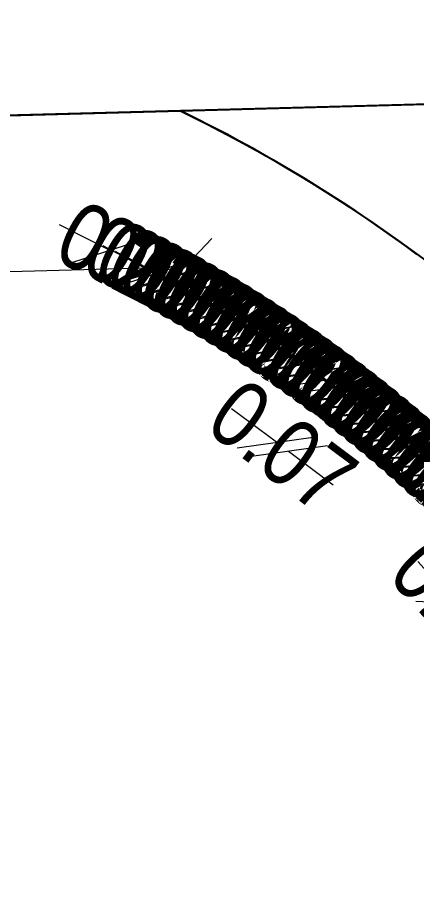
# Model space of a CAD drawing. Header units: millimetres. Extents: x 29397 to 29927, y 26123 to 26652.
# Drawn here: x 29689.693 to 29691.476, y 26382.01 to 26385.949 of the extents above; entities that cross this region are included whole.
import ezdxf

# ---------------------------------------------------------------- set-up
doc = ezdxf.new("R2010")
doc.units = ezdxf.units.MM
doc.header["$LTSCALE"] = 0.3
for name, color, linetype in [('_IndivSubPlot', 180, 'Continuous'), ('_IndivSubPlot_DIMENSION', 7, 'Continuous'), ('_InternalRoad', 3, 'Continuous'), ('_Splay', 90, 'Continuous')]:
    doc.layers.add(name, color=color, linetype=linetype)
doc.layers.get('0').off()
doc.styles.add('PreDCRFont', font='ARIALN.TTF')
doc.dimstyles.new('PDCR-PLOT-INT', dxfattribs={"dimtxt": 0.3, "dimasz": 0.25, "dimexe": 0.25, "dimexo": 0.25, "dimgap": 0.25, "dimtad": 0, "dimzin": 0, "dimdsep": 46, "dimtxsty": 'PreDCRFont', "dimblk": 'OBLIQUE', "dimcen": 0.5, "dimdle": 0.1, "dimadec": 0, "dimazin": 0, "dimtfac": 1, "dimtix": 1, "dimtofl": 0, "dimtmove": 1, "dimatfit": 1, "dimfxl": 1, "dimtolj": 1, "dimtzin": 0, "dimlwd": 15, "dimarcsym": 0})

# ---------------------------------------------------------------- blocks, each defined once
blk = doc.blocks.new('_Oblique')
at = {"color": 0, "linetype": 'ByBlock', "lineweight": -2}
blk.add_line((-0.5, -0.5), (0.5, 0.5), dxfattribs=at)
blk = doc.blocks.new('*D508')
at = {"layer": '_IndivSubPlot_DIMENSION', "color": 0, "lineweight": 15, "transparency": 16777216}
for p, q in [((29691.6499, 26383.331), (29691.4817, 26383.5159)), ((29691.6951, 26383.2813), (29691.8633, 26383.0963))]:
    blk.add_line(p, q, dxfattribs=at)
at = {"layer": '_IndivSubPlot_DIMENSION', "color": 0, "lineweight": 15, "transparency": 16777216, "xscale": 0.25, "yscale": 0.25, "zscale": 0.25}
for p, rotation in [((29691.6499, 26383.331), 312.2828482762368), ((29691.6951, 26383.2813), 132.2828482762368)]:
    blk.add_blockref('_Oblique', p, dxfattribs=dict(at, rotation=rotation))
at = {"layer": '_IndivSubPlot_DIMENSION', "color": 0, "lineweight": 15, "transparency": 16777216, "insert": (29691.6725, 26383.3061), "char_height": 0.3, "attachment_point": 5, "rotation": 312.2828, "style": 'PreDCRFont'}
blk.add_mtext('\\A1;0.07', dxfattribs=at)
blk = doc.blocks.new('*D510')
at = {"layer": '_IndivSubPlot_DIMENSION', "color": 0, "lineweight": 15, "transparency": 16777216}
for p, q in [((29691.8264, 26383.6542), (29691.6546, 26383.8358)), ((29691.8726, 26383.6055), (29692.0445, 26383.4239))]:
    blk.add_line(p, q, dxfattribs=at)
at = {"layer": '_IndivSubPlot_DIMENSION', "color": 0, "lineweight": 15, "transparency": 16777216, "xscale": 0.25, "yscale": 0.25, "zscale": 0.25}
for p, rotation in [((29691.8264, 26383.6542), 313.4287638629812), ((29691.8726, 26383.6055), 133.4287638629812)]:
    blk.add_blockref('_Oblique', p, dxfattribs=dict(at, rotation=rotation))
at = {"layer": '_IndivSubPlot_DIMENSION', "color": 0, "lineweight": 15, "transparency": 16777216, "insert": (29691.8495, 26383.6299), "char_height": 0.3, "attachment_point": 5, "rotation": 313.4288, "style": 'PreDCRFont'}
blk.add_mtext('\\A1;0.07', dxfattribs=at)
blk = doc.blocks.new('*D511')
at = {"layer": '_IndivSubPlot_DIMENSION', "color": 0, "lineweight": 15, "transparency": 16777216}
for p, q in [((29691.7846, 26383.6975), (29691.6109, 26383.8773)), ((29691.8313, 26383.6492), (29692.005, 26383.4694))]:
    blk.add_line(p, q, dxfattribs=at)
at = {"layer": '_IndivSubPlot_DIMENSION', "color": 0, "lineweight": 15, "transparency": 16777216, "xscale": 0.25, "yscale": 0.25, "zscale": 0.25}
for p, rotation in [((29691.7846, 26383.6975), 314.0017216607902), ((29691.8313, 26383.6492), 134.0017216607902)]:
    blk.add_blockref('_Oblique', p, dxfattribs=dict(at, rotation=rotation))
at = {"layer": '_IndivSubPlot_DIMENSION', "color": 0, "lineweight": 15, "transparency": 16777216, "insert": (29691.8079, 26383.6734), "char_height": 0.3, "attachment_point": 5, "rotation": 314.0017, "style": 'PreDCRFont'}
blk.add_mtext('\\A1;0.07', dxfattribs=at)
blk = doc.blocks.new('*D512')
at = {"layer": '_IndivSubPlot_DIMENSION', "color": 0, "lineweight": 15, "transparency": 16777216}
for p, q in [((29691.7423, 26383.7404), (29691.5669, 26383.9185)), ((29691.7895, 26383.6925), (29691.965, 26383.5144))]:
    blk.add_line(p, q, dxfattribs=at)
at = {"layer": '_IndivSubPlot_DIMENSION', "color": 0, "lineweight": 15, "transparency": 16777216, "xscale": 0.25, "yscale": 0.25, "zscale": 0.25}
for p, rotation in [((29691.7423, 26383.7404), 314.5746794558751), ((29691.7895, 26383.6925), 134.5746794558751)]:
    blk.add_blockref('_Oblique', p, dxfattribs=dict(at, rotation=rotation))
at = {"layer": '_IndivSubPlot_DIMENSION', "color": 0, "lineweight": 15, "transparency": 16777216, "insert": (29691.7659, 26383.7164), "char_height": 0.3, "attachment_point": 5, "rotation": 314.5747, "style": 'PreDCRFont'}
blk.add_mtext('\\A1;0.07', dxfattribs=at)
blk = doc.blocks.new('*D513')
at = {"layer": '_IndivSubPlot_DIMENSION', "color": 0, "lineweight": 15, "transparency": 16777216}
for p, q in [((29691.6997, 26383.7828), (29691.5224, 26383.9591)), ((29691.7473, 26383.7354), (29691.9245, 26383.5591))]:
    blk.add_line(p, q, dxfattribs=at)
at = {"layer": '_IndivSubPlot_DIMENSION', "color": 0, "lineweight": 15, "transparency": 16777216, "xscale": 0.25, "yscale": 0.25, "zscale": 0.25}
for p, rotation in [((29691.6997, 26383.7828), 315.1476372495015), ((29691.7473, 26383.7354), 135.1476372495015)]:
    blk.add_blockref('_Oblique', p, dxfattribs=dict(at, rotation=rotation))
at = {"layer": '_IndivSubPlot_DIMENSION', "color": 0, "lineweight": 15, "transparency": 16777216, "insert": (29691.7235, 26383.7591), "char_height": 0.3, "attachment_point": 5, "rotation": 315.1476, "style": 'PreDCRFont'}
blk.add_mtext('\\A1;0.07', dxfattribs=at)
blk = doc.blocks.new('*D514')
at = {"layer": '_IndivSubPlot_DIMENSION', "color": 0, "lineweight": 15, "transparency": 16777216}
for p, q in [((29691.6565, 26383.8248), (29691.4775, 26383.9993)), ((29691.7046, 26383.7779), (29691.8836, 26383.6033))]:
    blk.add_line(p, q, dxfattribs=at)
at = {"layer": '_IndivSubPlot_DIMENSION', "color": 0, "lineweight": 15, "transparency": 16777216, "xscale": 0.25, "yscale": 0.25, "zscale": 0.25}
for p, rotation in [((29691.6565, 26383.8248), 315.7205950428916), ((29691.7046, 26383.7779), 135.7205950428916)]:
    blk.add_blockref('_Oblique', p, dxfattribs=dict(at, rotation=rotation))
at = {"layer": '_IndivSubPlot_DIMENSION', "color": 0, "lineweight": 15, "transparency": 16777216, "insert": (29691.6806, 26383.8013), "char_height": 0.3, "attachment_point": 5, "rotation": 315.7206, "style": 'PreDCRFont'}
blk.add_mtext('\\A1;0.07', dxfattribs=at)
blk = doc.blocks.new('*D515')
at = {"layer": '_IndivSubPlot_DIMENSION', "color": 0, "lineweight": 15, "transparency": 16777216}
for p, q in [((29691.613, 26383.8663), (29691.4323, 26384.0391)), ((29691.6616, 26383.8199), (29691.8423, 26383.6472))]:
    blk.add_line(p, q, dxfattribs=at)
at = {"layer": '_IndivSubPlot_DIMENSION', "color": 0, "lineweight": 15, "transparency": 16777216, "xscale": 0.25, "yscale": 0.25, "zscale": 0.25}
for p, rotation in [((29691.613, 26383.8663), 316.293552842377), ((29691.6616, 26383.8199), 136.2935528423771)]:
    blk.add_blockref('_Oblique', p, dxfattribs=dict(at, rotation=rotation))
at = {"layer": '_IndivSubPlot_DIMENSION', "color": 0, "lineweight": 15, "transparency": 16777216, "insert": (29691.6373, 26383.8431), "char_height": 0.3, "attachment_point": 5, "rotation": 316.2936, "style": 'PreDCRFont'}
blk.add_mtext('\\A1;0.07', dxfattribs=at)
blk = doc.blocks.new('*D516')
at = {"layer": '_IndivSubPlot_DIMENSION', "color": 0, "lineweight": 15, "transparency": 16777216}
for p, q in [((29691.5691, 26383.9075), (29691.3866, 26384.0784)), ((29691.6181, 26383.8615), (29691.8005, 26383.6906))]:
    blk.add_line(p, q, dxfattribs=at)
at = {"layer": '_IndivSubPlot_DIMENSION', "color": 0, "lineweight": 15, "transparency": 16777216, "xscale": 0.25, "yscale": 0.25, "zscale": 0.25}
for p, rotation in [((29691.5691, 26383.9075), 316.8665106338877), ((29691.6181, 26383.8615), 136.8665106338877)]:
    blk.add_blockref('_Oblique', p, dxfattribs=dict(at, rotation=rotation))
at = {"layer": '_IndivSubPlot_DIMENSION', "color": 0, "lineweight": 15, "transparency": 16777216, "insert": (29691.5936, 26383.8845), "char_height": 0.3, "attachment_point": 5, "rotation": 316.8665, "style": 'PreDCRFont'}
blk.add_mtext('\\A1;0.07', dxfattribs=at)
blk = doc.blocks.new('*D517')
at = {"layer": '_IndivSubPlot_DIMENSION', "color": 0, "lineweight": 15, "transparency": 16777216}
for p, q in [((29691.5247, 26383.9482), (29691.3406, 26384.1172)), ((29691.5742, 26383.9027), (29691.7583, 26383.7336))]:
    blk.add_line(p, q, dxfattribs=at)
at = {"layer": '_IndivSubPlot_DIMENSION', "color": 0, "lineweight": 15, "transparency": 16777216, "xscale": 0.25, "yscale": 0.25, "zscale": 0.25}
for p, rotation in [((29691.5247, 26383.9482), 317.4394684301053), ((29691.5742, 26383.9027), 137.4394684301053)]:
    blk.add_blockref('_Oblique', p, dxfattribs=dict(at, rotation=rotation))
at = {"layer": '_IndivSubPlot_DIMENSION', "color": 0, "lineweight": 15, "transparency": 16777216, "insert": (29691.5494, 26383.9254), "char_height": 0.3, "attachment_point": 5, "rotation": 317.4395, "style": 'PreDCRFont'}
blk.add_mtext('\\A1;0.07', dxfattribs=at)
blk = doc.blocks.new('*D518')
at = {"layer": '_IndivSubPlot_DIMENSION', "color": 0, "lineweight": 15, "transparency": 16777216}
for p, q in [((29691.4799, 26383.9884), (29691.2941, 26384.1556)), ((29691.5299, 26383.9434), (29691.7157, 26383.7762))]:
    blk.add_line(p, q, dxfattribs=at)
at = {"layer": '_IndivSubPlot_DIMENSION', "color": 0, "lineweight": 15, "transparency": 16777216, "xscale": 0.25, "yscale": 0.25, "zscale": 0.25}
for p, rotation in [((29691.4799, 26383.9884), 318.012426224443), ((29691.5299, 26383.9434), 138.012426224443)]:
    blk.add_blockref('_Oblique', p, dxfattribs=dict(at, rotation=rotation))
at = {"layer": '_IndivSubPlot_DIMENSION', "color": 0, "lineweight": 15, "transparency": 16777216, "insert": (29691.5049, 26383.9659), "char_height": 0.3, "attachment_point": 5, "rotation": 318.0124, "style": 'PreDCRFont'}
blk.add_mtext('\\A1;0.07', dxfattribs=at)
blk = doc.blocks.new('*D519')
at = {"layer": '_IndivSubPlot_DIMENSION', "color": 0, "lineweight": 15, "transparency": 16777216}
for p, q in [((29691.4348, 26384.0282), (29691.2473, 26384.1936)), ((29691.4852, 26383.9837), (29691.6727, 26383.8184))]:
    blk.add_line(p, q, dxfattribs=at)
at = {"layer": '_IndivSubPlot_DIMENSION', "color": 0, "lineweight": 15, "transparency": 16777216, "xscale": 0.25, "yscale": 0.25, "zscale": 0.25}
for p, rotation in [((29691.4348, 26384.0282), 318.5853840218212), ((29691.4852, 26383.9837), 138.5853840218212)]:
    blk.add_blockref('_Oblique', p, dxfattribs=dict(at, rotation=rotation))
at = {"layer": '_IndivSubPlot_DIMENSION', "color": 0, "lineweight": 15, "transparency": 16777216, "insert": (29691.46, 26384.006), "char_height": 0.3, "attachment_point": 5, "rotation": 318.5854, "style": 'PreDCRFont'}
blk.add_mtext('\\A1;0.07', dxfattribs=at)
blk = doc.blocks.new('*D520')
at = {"layer": '_IndivSubPlot_DIMENSION', "color": 0, "lineweight": 15, "transparency": 16777216}
for p, q in [((29691.3892, 26384.0675), (29691.2001, 26384.231)), ((29691.4401, 26384.0236), (29691.6292, 26383.8601))]:
    blk.add_line(p, q, dxfattribs=at)
at = {"layer": '_IndivSubPlot_DIMENSION', "color": 0, "lineweight": 15, "transparency": 16777216, "xscale": 0.25, "yscale": 0.25, "zscale": 0.25}
for p, rotation in [((29691.3892, 26384.0675), 319.1583418165052), ((29691.4401, 26384.0236), 139.1583418165052)]:
    blk.add_blockref('_Oblique', p, dxfattribs=dict(at, rotation=rotation))
at = {"layer": '_IndivSubPlot_DIMENSION', "color": 0, "lineweight": 15, "transparency": 16777216, "insert": (29691.4146, 26384.0455), "char_height": 0.3, "attachment_point": 5, "rotation": 319.1583, "style": 'PreDCRFont'}
blk.add_mtext('\\A1;0.07', dxfattribs=at)
blk = doc.blocks.new('*D521')
at = {"layer": '_IndivSubPlot_DIMENSION', "color": 0, "lineweight": 15, "transparency": 16777216}
for p, q in [((29691.3433, 26384.1064), (29691.1525, 26384.268)), ((29691.3945, 26384.063), (29691.5853, 26383.9014))]:
    blk.add_line(p, q, dxfattribs=at)
at = {"layer": '_IndivSubPlot_DIMENSION', "color": 0, "lineweight": 15, "transparency": 16777216, "xscale": 0.25, "yscale": 0.25, "zscale": 0.25}
for p, rotation in [((29691.3433, 26384.1064), 319.7312996101851), ((29691.3945, 26384.063), 139.7312996101851)]:
    blk.add_blockref('_Oblique', p, dxfattribs=dict(at, rotation=rotation))
at = {"layer": '_IndivSubPlot_DIMENSION', "color": 0, "lineweight": 15, "transparency": 16777216, "insert": (29691.3689, 26384.0847), "char_height": 0.3, "attachment_point": 5, "rotation": 319.7313, "style": 'PreDCRFont'}
blk.add_mtext('\\A1;0.07', dxfattribs=at)
blk = doc.blocks.new('*D522')
at = {"layer": '_IndivSubPlot_DIMENSION', "color": 0, "lineweight": 15, "transparency": 16777216}
for p, q in [((29691.2969, 26384.1448), (29691.1046, 26384.3045)), ((29691.3486, 26384.1019), (29691.541, 26383.9422))]:
    blk.add_line(p, q, dxfattribs=at)
at = {"layer": '_IndivSubPlot_DIMENSION', "color": 0, "lineweight": 15, "transparency": 16777216, "xscale": 0.25, "yscale": 0.25, "zscale": 0.25}
for p, rotation in [((29691.2969, 26384.1448), 320.304257408287), ((29691.3486, 26384.1019), 140.304257408287)]:
    blk.add_blockref('_Oblique', p, dxfattribs=dict(at, rotation=rotation))
at = {"layer": '_IndivSubPlot_DIMENSION', "color": 0, "lineweight": 15, "transparency": 16777216, "insert": (29691.3228, 26384.1233), "char_height": 0.3, "attachment_point": 5, "rotation": 320.3043, "style": 'PreDCRFont'}
blk.add_mtext('\\A1;0.07', dxfattribs=at)
blk = doc.blocks.new('*D523')
at = {"layer": '_IndivSubPlot_DIMENSION', "color": 0, "lineweight": 15, "transparency": 16777216}
for p, q in [((29691.2502, 26384.1828), (29691.0563, 26384.3405)), ((29691.3024, 26384.1404), (29691.4963, 26383.9826))]:
    blk.add_line(p, q, dxfattribs=at)
at = {"layer": '_IndivSubPlot_DIMENSION', "color": 0, "lineweight": 15, "transparency": 16777216, "xscale": 0.25, "yscale": 0.25, "zscale": 0.25}
for p, rotation in [((29691.2502, 26384.1828), 320.8772151980235), ((29691.3024, 26384.1404), 140.8772151980235)]:
    blk.add_blockref('_Oblique', p, dxfattribs=dict(at, rotation=rotation))
at = {"layer": '_IndivSubPlot_DIMENSION', "color": 0, "lineweight": 15, "transparency": 16777216, "insert": (29691.2763, 26384.1616), "char_height": 0.3, "attachment_point": 5, "rotation": 320.8772, "style": 'PreDCRFont'}
blk.add_mtext('\\A1;0.07', dxfattribs=at)
blk = doc.blocks.new('*D524')
at = {"layer": '_IndivSubPlot_DIMENSION', "color": 0, "lineweight": 15, "transparency": 16777216}
for p, q in [((29691.2031, 26384.2202), (29691.0076, 26384.376)), ((29691.2557, 26384.1784), (29691.4512, 26384.0226))]:
    blk.add_line(p, q, dxfattribs=at)
at = {"layer": '_IndivSubPlot_DIMENSION', "color": 0, "lineweight": 15, "transparency": 16777216, "xscale": 0.25, "yscale": 0.25, "zscale": 0.25}
for p, rotation in [((29691.2031, 26384.2202), 321.4501729979477), ((29691.2557, 26384.1784), 141.4501729979477)]:
    blk.add_blockref('_Oblique', p, dxfattribs=dict(at, rotation=rotation))
at = {"layer": '_IndivSubPlot_DIMENSION', "color": 0, "lineweight": 15, "transparency": 16777216, "insert": (29691.2294, 26384.1993), "char_height": 0.3, "attachment_point": 5, "rotation": 321.4502, "style": 'PreDCRFont'}
blk.add_mtext('\\A1;0.07', dxfattribs=at)
blk = doc.blocks.new('*D525')
at = {"layer": '_IndivSubPlot_DIMENSION', "color": 0, "lineweight": 15, "transparency": 16777216}
for p, q in [((29691.1557, 26384.2572), (29690.9586, 26384.4111)), ((29691.2086, 26384.2159), (29691.4057, 26384.0621))]:
    blk.add_line(p, q, dxfattribs=at)
at = {"layer": '_IndivSubPlot_DIMENSION', "color": 0, "lineweight": 15, "transparency": 16777216, "xscale": 0.25, "yscale": 0.25, "zscale": 0.25}
for p, rotation in [((29691.1557, 26384.2572), 322.0231307901486), ((29691.2086, 26384.2159), 142.0231307901486)]:
    blk.add_blockref('_Oblique', p, dxfattribs=dict(at, rotation=rotation))
at = {"layer": '_IndivSubPlot_DIMENSION', "color": 0, "lineweight": 15, "transparency": 16777216, "insert": (29691.1822, 26384.2366), "char_height": 0.3, "attachment_point": 5, "rotation": 322.0231, "style": 'PreDCRFont'}
blk.add_mtext('\\A1;0.07', dxfattribs=at)
blk = doc.blocks.new('*D526')
at = {"layer": '_IndivSubPlot_DIMENSION', "color": 0, "lineweight": 15, "transparency": 16777216}
for p, q in [((29691.1078, 26384.2938), (29690.9092, 26384.4456)), ((29691.1612, 26384.253), (29691.3598, 26384.1011))]:
    blk.add_line(p, q, dxfattribs=at)
at = {"layer": '_IndivSubPlot_DIMENSION', "color": 0, "lineweight": 15, "transparency": 16777216, "xscale": 0.25, "yscale": 0.25, "zscale": 0.25}
for p, rotation in [((29691.1078, 26384.2938), 322.5960885861836), ((29691.1612, 26384.253), 142.5960885861835)]:
    blk.add_blockref('_Oblique', p, dxfattribs=dict(at, rotation=rotation))
at = {"layer": '_IndivSubPlot_DIMENSION', "color": 0, "lineweight": 15, "transparency": 16777216, "insert": (29691.1345, 26384.2734), "char_height": 0.3, "attachment_point": 5, "rotation": 322.5961, "style": 'PreDCRFont'}
blk.add_mtext('\\A1;0.07', dxfattribs=at)
blk = doc.blocks.new('*D527')
at = {"layer": '_IndivSubPlot_DIMENSION', "color": 0, "lineweight": 15, "transparency": 16777216}
for p, q in [((29690.8498, 26384.0497), (29690.6497, 26384.1995)), ((29690.9036, 26384.0094), (29691.1037, 26383.8595))]:
    blk.add_line(p, q, dxfattribs=at)
at = {"layer": '_IndivSubPlot_DIMENSION', "color": 0, "lineweight": 15, "transparency": 16777216, "xscale": 0.25, "yscale": 0.25, "zscale": 0.25}
for p, rotation in [((29690.8498, 26384.0497), 323.1690463819168), ((29690.9036, 26384.0094), 143.1690463819167)]:
    blk.add_blockref('_Oblique', p, dxfattribs=dict(at, rotation=rotation))
at = {"layer": '_IndivSubPlot_DIMENSION', "color": 0, "lineweight": 15, "transparency": 16777216, "insert": (29690.8767, 26384.0295), "char_height": 0.3, "attachment_point": 5, "rotation": 323.169, "style": 'PreDCRFont'}
blk.add_mtext('\\A1;0.07', dxfattribs=at)
blk = doc.blocks.new('*D528')
at = {"layer": '_IndivSubPlot_DIMENSION', "color": 0, "lineweight": 15, "transparency": 16777216}
for p, q in [((29691.0111, 26384.3654), (29690.8095, 26384.5132)), ((29691.0653, 26384.3257), (29691.2669, 26384.1778))]:
    blk.add_line(p, q, dxfattribs=at)
at = {"layer": '_IndivSubPlot_DIMENSION', "color": 0, "lineweight": 15, "transparency": 16777216, "xscale": 0.25, "yscale": 0.25, "zscale": 0.25}
for p, rotation in [((29691.0111, 26384.3654), 323.7420041778823), ((29691.0653, 26384.3257), 143.7420041778823)]:
    blk.add_blockref('_Oblique', p, dxfattribs=dict(at, rotation=rotation))
at = {"layer": '_IndivSubPlot_DIMENSION', "color": 0, "lineweight": 15, "transparency": 16777216, "insert": (29691.0382, 26384.3455), "char_height": 0.3, "attachment_point": 5, "rotation": 323.742, "style": 'PreDCRFont'}
blk.add_mtext('\\A1;0.07', dxfattribs=at)
blk = doc.blocks.new('*D529')
at = {"layer": '_IndivSubPlot_DIMENSION', "color": 0, "lineweight": 15, "transparency": 16777216}
for p, q in [((29690.9622, 26384.4005), (29690.7591, 26384.5463)), ((29691.0168, 26384.3613), (29691.2198, 26384.2154))]:
    blk.add_line(p, q, dxfattribs=at)
at = {"layer": '_IndivSubPlot_DIMENSION', "color": 0, "lineweight": 15, "transparency": 16777216, "xscale": 0.25, "yscale": 0.25, "zscale": 0.25}
for p, rotation in [((29690.9622, 26384.4005), 324.3149619705139), ((29691.0168, 26384.3613), 144.3149619705139)]:
    blk.add_blockref('_Oblique', p, dxfattribs=dict(at, rotation=rotation))
at = {"layer": '_IndivSubPlot_DIMENSION', "color": 0, "lineweight": 15, "transparency": 16777216, "insert": (29690.9895, 26384.3809), "char_height": 0.3, "attachment_point": 5, "rotation": 324.315, "style": 'PreDCRFont'}
blk.add_mtext('\\A1;0.07', dxfattribs=at)
blk = doc.blocks.new('*D530')
at = {"layer": '_IndivSubPlot_DIMENSION', "color": 0, "lineweight": 15, "transparency": 16777216}
for p, q in [((29690.9129, 26384.4351), (29690.7084, 26384.5789)), ((29690.9679, 26384.3964), (29691.1724, 26384.2526))]:
    blk.add_line(p, q, dxfattribs=at)
at = {"layer": '_IndivSubPlot_DIMENSION', "color": 0, "lineweight": 15, "transparency": 16777216, "xscale": 0.25, "yscale": 0.25, "zscale": 0.25}
for p, rotation in [((29690.9129, 26384.4351), 324.8879197669009), ((29690.9679, 26384.3964), 144.8879197669009)]:
    blk.add_blockref('_Oblique', p, dxfattribs=dict(at, rotation=rotation))
at = {"layer": '_IndivSubPlot_DIMENSION', "color": 0, "lineweight": 15, "transparency": 16777216, "insert": (29690.9404, 26384.4157), "char_height": 0.3, "attachment_point": 5, "rotation": 324.8879, "style": 'PreDCRFont'}
blk.add_mtext('\\A1;0.07', dxfattribs=at)
blk = doc.blocks.new('*D531')
at = {"layer": '_IndivSubPlot_DIMENSION', "color": 0, "lineweight": 15, "transparency": 16777216}
for p, q in [((29690.8633, 26384.4692), (29690.6574, 26384.6109)), ((29690.9187, 26384.4311), (29691.1246, 26384.2893))]:
    blk.add_line(p, q, dxfattribs=at)
at = {"layer": '_IndivSubPlot_DIMENSION', "color": 0, "lineweight": 15, "transparency": 16777216, "xscale": 0.25, "yscale": 0.25, "zscale": 0.25}
for p, rotation in [((29690.8633, 26384.4692), 325.4608775623356), ((29690.9187, 26384.4311), 145.4608775623356)]:
    blk.add_blockref('_Oblique', p, dxfattribs=dict(at, rotation=rotation))
at = {"layer": '_IndivSubPlot_DIMENSION', "color": 0, "lineweight": 15, "transparency": 16777216, "insert": (29690.891, 26384.4501), "char_height": 0.3, "attachment_point": 5, "rotation": 325.4609, "style": 'PreDCRFont'}
blk.add_mtext('\\A1;0.07', dxfattribs=at)
blk = doc.blocks.new('*D532')
at = {"layer": '_IndivSubPlot_DIMENSION', "color": 0, "lineweight": 15, "transparency": 16777216}
for p, q in [((29690.8134, 26384.5028), (29690.6061, 26384.6424)), ((29690.8691, 26384.4652), (29691.0765, 26384.3255))]:
    blk.add_line(p, q, dxfattribs=at)
at = {"layer": '_IndivSubPlot_DIMENSION', "color": 0, "lineweight": 15, "transparency": 16777216, "xscale": 0.25, "yscale": 0.25, "zscale": 0.25}
for p, rotation in [((29690.8134, 26384.5028), 326.0338353586544), ((29690.8691, 26384.4652), 146.0338353586544)]:
    blk.add_blockref('_Oblique', p, dxfattribs=dict(at, rotation=rotation))
at = {"layer": '_IndivSubPlot_DIMENSION', "color": 0, "lineweight": 15, "transparency": 16777216, "insert": (29690.8413, 26384.484), "char_height": 0.3, "attachment_point": 5, "rotation": 326.0338, "style": 'PreDCRFont'}
blk.add_mtext('\\A1;0.07', dxfattribs=at)
blk = doc.blocks.new('*D533')
at = {"layer": '_IndivSubPlot_DIMENSION', "color": 0, "lineweight": 15, "transparency": 16777216}
for p, q in [((29690.7631, 26384.5359), (29690.5544, 26384.6734)), ((29690.8192, 26384.4989), (29691.028, 26384.3613))]:
    blk.add_line(p, q, dxfattribs=at)
at = {"layer": '_IndivSubPlot_DIMENSION', "color": 0, "lineweight": 15, "transparency": 16777216, "xscale": 0.25, "yscale": 0.25, "zscale": 0.25}
for p, rotation in [((29690.7631, 26384.5359), 326.606793151483), ((29690.8192, 26384.4989), 146.606793151483)]:
    blk.add_blockref('_Oblique', p, dxfattribs=dict(at, rotation=rotation))
at = {"layer": '_IndivSubPlot_DIMENSION', "color": 0, "lineweight": 15, "transparency": 16777216, "insert": (29690.7912, 26384.5174), "char_height": 0.3, "attachment_point": 5, "rotation": 326.6068, "style": 'PreDCRFont'}
blk.add_mtext('\\A1;0.07', dxfattribs=at)
blk = doc.blocks.new('*D534')
at = {"layer": '_IndivSubPlot_DIMENSION', "color": 0, "lineweight": 15, "transparency": 16777216}
for p, q in [((29690.7125, 26384.5684), (29690.5024, 26384.7039)), ((29690.769, 26384.532), (29690.9791, 26384.3965))]:
    blk.add_line(p, q, dxfattribs=at)
at = {"layer": '_IndivSubPlot_DIMENSION', "color": 0, "lineweight": 15, "transparency": 16777216, "xscale": 0.25, "yscale": 0.25, "zscale": 0.25}
for p, rotation in [((29690.7125, 26384.5684), 327.17975094872), ((29690.769, 26384.532), 147.1797509487201)]:
    blk.add_blockref('_Oblique', p, dxfattribs=dict(at, rotation=rotation))
at = {"layer": '_IndivSubPlot_DIMENSION', "color": 0, "lineweight": 15, "transparency": 16777216, "insert": (29690.7408, 26384.5502), "char_height": 0.3, "attachment_point": 5, "rotation": 327.1798, "style": 'PreDCRFont'}
blk.add_mtext('\\A1;0.07', dxfattribs=at)
blk = doc.blocks.new('*D535')
at = {"layer": '_IndivSubPlot_DIMENSION', "color": 0, "lineweight": 15, "transparency": 16777216}
for p, q in [((29690.6616, 26384.6005), (29690.4502, 26384.7339)), ((29690.7184, 26384.5647), (29690.9299, 26384.4313))]:
    blk.add_line(p, q, dxfattribs=at)
at = {"layer": '_IndivSubPlot_DIMENSION', "color": 0, "lineweight": 15, "transparency": 16777216, "xscale": 0.25, "yscale": 0.25, "zscale": 0.25}
for p, rotation in [((29690.6616, 26384.6005), 327.7527087414342), ((29690.7184, 26384.5647), 147.7527087414342)]:
    blk.add_blockref('_Oblique', p, dxfattribs=dict(at, rotation=rotation))
at = {"layer": '_IndivSubPlot_DIMENSION', "color": 0, "lineweight": 15, "transparency": 16777216, "insert": (29690.69, 26384.5826), "char_height": 0.3, "attachment_point": 5, "rotation": 327.7527, "style": 'PreDCRFont'}
blk.add_mtext('\\A1;0.07', dxfattribs=at)
blk = doc.blocks.new('*D536')
at = {"layer": '_IndivSubPlot_DIMENSION', "color": 0, "lineweight": 15, "transparency": 16777216}
for p, q in [((29690.6104, 26384.6321), (29690.3976, 26384.7634)), ((29690.6675, 26384.5968), (29690.8803, 26384.4656))]:
    blk.add_line(p, q, dxfattribs=at)
at = {"layer": '_IndivSubPlot_DIMENSION', "color": 0, "lineweight": 15, "transparency": 16777216, "xscale": 0.25, "yscale": 0.25, "zscale": 0.25}
for p, rotation in [((29690.6104, 26384.6321), 328.3256665397111), ((29690.6675, 26384.5968), 148.3256665397111)]:
    blk.add_blockref('_Oblique', p, dxfattribs=dict(at, rotation=rotation))
at = {"layer": '_IndivSubPlot_DIMENSION', "color": 0, "lineweight": 15, "transparency": 16777216, "insert": (29690.639, 26384.6145), "char_height": 0.3, "attachment_point": 5, "rotation": 328.3257, "style": 'PreDCRFont'}
blk.add_mtext('\\A1;0.07', dxfattribs=at)
blk = doc.blocks.new('*D537')
at = {"layer": '_IndivSubPlot_DIMENSION', "color": 0, "lineweight": 15, "transparency": 16777216}
for p, q in [((29690.5588, 26384.6632), (29690.3447, 26384.7923)), ((29690.6163, 26384.6285), (29690.8304, 26384.4993))]:
    blk.add_line(p, q, dxfattribs=at)
at = {"layer": '_IndivSubPlot_DIMENSION', "color": 0, "lineweight": 15, "transparency": 16777216, "xscale": 0.25, "yscale": 0.25, "zscale": 0.25}
for p, rotation in [((29690.5588, 26384.6632), 328.8986243321593), ((29690.6163, 26384.6285), 148.8986243321593)]:
    blk.add_blockref('_Oblique', p, dxfattribs=dict(at, rotation=rotation))
at = {"layer": '_IndivSubPlot_DIMENSION', "color": 0, "lineweight": 15, "transparency": 16777216, "insert": (29690.5876, 26384.6458), "char_height": 0.3, "attachment_point": 5, "rotation": 328.8986, "style": 'PreDCRFont'}
blk.add_mtext('\\A1;0.07', dxfattribs=at)
blk = doc.blocks.new('*D538')
at = {"layer": '_IndivSubPlot_DIMENSION', "color": 0, "lineweight": 15, "transparency": 16777216}
for p, q in [((29690.507, 26384.6937), (29690.2916, 26384.8207)), ((29690.5648, 26384.6596), (29690.7802, 26384.5326))]:
    blk.add_line(p, q, dxfattribs=at)
at = {"layer": '_IndivSubPlot_DIMENSION', "color": 0, "lineweight": 15, "transparency": 16777216, "xscale": 0.25, "yscale": 0.25, "zscale": 0.25}
for p, rotation in [((29690.507, 26384.6937), 329.4715821277043), ((29690.5648, 26384.6596), 149.4715821277043)]:
    blk.add_blockref('_Oblique', p, dxfattribs=dict(at, rotation=rotation))
at = {"layer": '_IndivSubPlot_DIMENSION', "color": 0, "lineweight": 15, "transparency": 16777216, "insert": (29690.5359, 26384.6766), "char_height": 0.3, "attachment_point": 5, "rotation": 329.4716, "style": 'PreDCRFont'}
blk.add_mtext('\\A1;0.07', dxfattribs=at)
blk = doc.blocks.new('*D539')
at = {"layer": '_IndivSubPlot_DIMENSION', "color": 0, "lineweight": 15, "transparency": 16777216}
for p, q in [((29690.4548, 26384.7237), (29690.2382, 26384.8486)), ((29690.513, 26384.6902), (29690.7296, 26384.5653))]:
    blk.add_line(p, q, dxfattribs=at)
at = {"layer": '_IndivSubPlot_DIMENSION', "color": 0, "lineweight": 15, "transparency": 16777216, "xscale": 0.25, "yscale": 0.25, "zscale": 0.25}
for p, rotation in [((29690.4548, 26384.7237), 330.0445399222585), ((29690.513, 26384.6902), 150.0445399222585)]:
    blk.add_blockref('_Oblique', p, dxfattribs=dict(at, rotation=rotation))
at = {"layer": '_IndivSubPlot_DIMENSION', "color": 0, "lineweight": 15, "transparency": 16777216, "insert": (29690.4839, 26384.707), "char_height": 0.3, "attachment_point": 5, "rotation": 330.0445, "style": 'PreDCRFont'}
blk.add_mtext('\\A1;0.07', dxfattribs=at)
blk = doc.blocks.new('*D540')
at = {"layer": '_IndivSubPlot_DIMENSION', "color": 0, "lineweight": 15, "transparency": 16777216}
for p, q in [((29690.4023, 26384.7532), (29690.1845, 26384.8759)), ((29690.4609, 26384.7203), (29690.6787, 26384.5976))]:
    blk.add_line(p, q, dxfattribs=at)
at = {"layer": '_IndivSubPlot_DIMENSION', "color": 0, "lineweight": 15, "transparency": 16777216, "xscale": 0.25, "yscale": 0.25, "zscale": 0.25}
for p, rotation in [((29690.4023, 26384.7532), 330.6174977191892), ((29690.4609, 26384.7203), 150.6174977191892)]:
    blk.add_blockref('_Oblique', p, dxfattribs=dict(at, rotation=rotation))
at = {"layer": '_IndivSubPlot_DIMENSION', "color": 0, "lineweight": 15, "transparency": 16777216, "insert": (29690.4316, 26384.7367), "char_height": 0.3, "attachment_point": 5, "rotation": 330.6175, "style": 'PreDCRFont'}
blk.add_mtext('\\A1;0.07', dxfattribs=at)
blk = doc.blocks.new('*D541')
at = {"layer": '_IndivSubPlot_DIMENSION', "color": 0, "lineweight": 15, "transparency": 16777216}
for p, q in [((29690.3496, 26384.7822), (29690.1305, 26384.9027)), ((29690.4084, 26384.7498), (29690.6275, 26384.6294))]:
    blk.add_line(p, q, dxfattribs=at)
at = {"layer": '_IndivSubPlot_DIMENSION', "color": 0, "lineweight": 15, "transparency": 16777216, "xscale": 0.25, "yscale": 0.25, "zscale": 0.25}
for p, rotation in [((29690.3496, 26384.7822), 331.1904555132151), ((29690.4084, 26384.7498), 151.1904555132151)]:
    blk.add_blockref('_Oblique', p, dxfattribs=dict(at, rotation=rotation))
at = {"layer": '_IndivSubPlot_DIMENSION', "color": 0, "lineweight": 15, "transparency": 16777216, "insert": (29690.379, 26384.766), "char_height": 0.3, "attachment_point": 5, "rotation": 331.1905, "style": 'PreDCRFont'}
blk.add_mtext('\\A1;0.07', dxfattribs=at)
blk = doc.blocks.new('*D542')
at = {"layer": '_IndivSubPlot_DIMENSION', "color": 0, "lineweight": 15, "transparency": 16777216}
for p, q in [((29690.2965, 26384.8106), (29690.0763, 26384.9289)), ((29690.3557, 26384.7789), (29690.576, 26384.6606))]:
    blk.add_line(p, q, dxfattribs=at)
at = {"layer": '_IndivSubPlot_DIMENSION', "color": 0, "lineweight": 15, "transparency": 16777216, "xscale": 0.25, "yscale": 0.25, "zscale": 0.25}
for p, rotation in [((29690.2965, 26384.8106), 331.7634133101242), ((29690.3557, 26384.7789), 151.7634133101242)]:
    blk.add_blockref('_Oblique', p, dxfattribs=dict(at, rotation=rotation))
at = {"layer": '_IndivSubPlot_DIMENSION', "color": 0, "lineweight": 15, "transparency": 16777216, "insert": (29690.3261, 26384.7948), "char_height": 0.3, "attachment_point": 5, "rotation": 331.7634, "style": 'PreDCRFont'}
blk.add_mtext('\\A1;0.07', dxfattribs=at)
blk = doc.blocks.new('*D543')
at = {"layer": '_IndivSubPlot_DIMENSION', "color": 0, "lineweight": 15, "transparency": 16777216}
for p, q in [((29690.1035, 26384.9087), (29689.8806, 26385.022)), ((29690.3103, 26384.8034), (29690.5332, 26384.6901))]:
    blk.add_line(p, q, dxfattribs=at)
at = {"layer": '_IndivSubPlot_DIMENSION', "color": 0, "lineweight": 15, "transparency": 16777216, "xscale": 0.25, "yscale": 0.25, "zscale": 0.25}
for p, rotation in [((29690.1035, 26384.9087), 333.0396520313523), ((29690.3103, 26384.8034), 153.0396520313523)]:
    blk.add_blockref('_Oblique', p, dxfattribs=dict(at, rotation=rotation))
at = {"layer": '_IndivSubPlot_DIMENSION', "color": 0, "lineweight": 15, "transparency": 16777216, "insert": (29690.2069, 26384.856), "char_height": 0.3, "attachment_point": 5, "rotation": 333.0397, "style": 'PreDCRFont'}
blk.add_mtext('\\A1;0.23', dxfattribs=at)
blk = doc.blocks.new('*D544')
at = {"layer": '_IndivSubPlot_DIMENSION', "color": 0, "lineweight": 15, "transparency": 16777216}
for p, q in [((29690.5395, 26384.8355), (29681.313, 26384.5893)), ((29670.7802, 26384.3083), (29680.0066, 26384.5545))]:
    blk.add_line(p, q, dxfattribs=at)
at = {"layer": '_IndivSubPlot_DIMENSION', "color": 0, "lineweight": 15, "transparency": 16777216, "xscale": 0.25, "yscale": 0.25, "zscale": 0.25}
for p, rotation in [((29690.4395, 26384.8328), 1.528302980312137), ((29670.8801, 26384.311), 181.5283029803121)]:
    blk.add_blockref('_Oblique', p, dxfattribs=dict(at, rotation=rotation))
at = {"layer": '_IndivSubPlot_DIMENSION', "color": 0, "lineweight": 15, "transparency": 16777216, "insert": (29680.6598, 26384.5719), "char_height": 0.3, "attachment_point": 5, "rotation": 1.5283, "style": 'PreDCRFont'}
blk.add_mtext('\\A1;19.57', dxfattribs=at)

msp = doc.modelspace()

# ---------------------------------------------------------------- linework, layer by layer
at = {"layer": '_IndivSubPlot'}
msp.add_lwpolyline([(29691.4793, 26384.8901), (29691.4251, 26384.9298), (29691.3705, 26384.969), (29691.3156, 26385.0077), (29691.2602, 26385.0458), (29691.2045, 26385.0833), (29691.1484, 26385.1203), (29691.0919, 26385.1567), (29691.0351, 26385.1926), (29690.9779, 26385.2278), (29690.9204, 26385.2625), (29690.8625, 26385.2967), (29690.8043, 26385.3302), (29690.7458, 26385.3632), (29690.6869, 26385.3956), (29690.6277, 26385.4273), (29690.4208, 26385.5326), (29670.8615, 26385.0107)], dxfattribs=at)
at = {"layer": '_InternalRoad'}
msp.add_lwpolyline([(29705.3825, 26397.9362), (29591.1512, 26394.8883), (29591.1512, 26445.8052), (29584.6618, 26520.1589), (29573.0031, 26515.7253), (29579.1512, 26445.2825), (29579.1512, 26394.5818), (29579.1901, 26382.0096), (29581.1362, 26382.6168), (29705.4188, 26385.9327)], close=True, dxfattribs=at)
at = {"layer": '_Splay'}
msp.add_lwpolyline([(29693.4198, 26385.6126), (29690.4208, 26385.5326, -0.159982), (29693.4288, 26382.6126)], format="xyb", close=True, dxfattribs=at)

# ---------------------------------------------------------------- dimensions: what is measured, and where the dimension line sits
at = {"layer": '_IndivSubPlot_DIMENSION', "lineweight": 15}
for p1, p2, text, picture, middle in [((29690.3103, 26384.8034), (29690.1035, 26384.9087), '0.23', '*D543', (29690.2069, 26384.856)), ((29690.3557, 26384.7789), (29690.2965, 26384.8106), '0.07', '*D542', (29690.3261, 26384.7948)), ((29690.4084, 26384.7498), (29690.3496, 26384.7822), '0.07', '*D541', (29690.379, 26384.766)), ((29690.4609, 26384.7203), (29690.4023, 26384.7532), '0.07', '*D540', (29690.4316, 26384.7367)), ((29690.513, 26384.6902), (29690.4548, 26384.7237), '0.07', '*D539', (29690.4839, 26384.707)), ((29690.5648, 26384.6596), (29690.507, 26384.6937), '0.07', '*D538', (29690.5359, 26384.6766)), ((29690.6163, 26384.6285), (29690.5588, 26384.6632), '0.07', '*D537', (29690.5876, 26384.6458)), ((29690.6675, 26384.5968), (29690.6104, 26384.6321), '0.07', '*D536', (29690.639, 26384.6145)), ((29690.4395, 26384.8328), (29670.8801, 26384.311), '19.57', '*D544', (29680.6598, 26384.5719)), ((29690.7184, 26384.5647), (29690.6616, 26384.6005), '0.07', '*D535', (29690.69, 26384.5826)), ((29690.769, 26384.532), (29690.7125, 26384.5684), '0.07', '*D534', (29690.7408, 26384.5502)), ((29690.8192, 26384.4989), (29690.7631, 26384.5359), '0.07', '*D533', (29690.7912, 26384.5174)), ((29690.8691, 26384.4652), (29690.8134, 26384.5028), '0.07', '*D532', (29690.8413, 26384.484)), ((29690.9187, 26384.4311), (29690.8633, 26384.4692), '0.07', '*D531', (29690.891, 26384.4501)), ((29690.9679, 26384.3964), (29690.9129, 26384.4351), '0.07', '*D530', (29690.9404, 26384.4157)), ((29691.0168, 26384.3613), (29690.9622, 26384.4005), '0.07', '*D529', (29690.9895, 26384.3809)), ((29691.0653, 26384.3257), (29691.0111, 26384.3654), '0.07', '*D528', (29691.0382, 26384.3455)), ((29691.1612, 26384.253), (29691.1078, 26384.2938), '0.07', '*D526', (29691.1345, 26384.2734)), ((29691.2086, 26384.2159), (29691.1557, 26384.2572), '0.07', '*D525', (29691.1822, 26384.2366)), ((29691.2557, 26384.1784), (29691.2031, 26384.2202), '0.07', '*D524', (29691.2294, 26384.1993)), ((29691.3024, 26384.1404), (29691.2502, 26384.1828), '0.07', '*D523', (29691.2763, 26384.1616)), ((29691.3486, 26384.1019), (29691.2969, 26384.1448), '0.07', '*D522', (29691.3228, 26384.1233)), ((29691.3945, 26384.063), (29691.3433, 26384.1064), '0.07', '*D521', (29691.3689, 26384.0847)), ((29691.4401, 26384.0236), (29691.3892, 26384.0675), '0.07', '*D520', (29691.4146, 26384.0455)), ((29690.9036, 26384.0094), (29690.8498, 26384.0497), '0.07', '*D527', (29690.8767, 26384.0295)), ((29691.4852, 26383.9837), (29691.4348, 26384.0282), '0.07', '*D519', (29691.46, 26384.006)), ((29691.5299, 26383.9434), (29691.4799, 26383.9884), '0.07', '*D518', (29691.5049, 26383.9659)), ((29691.5742, 26383.9027), (29691.5247, 26383.9482), '0.07', '*D517', (29691.5494, 26383.9254)), ((29691.6181, 26383.8615), (29691.5691, 26383.9075), '0.07', '*D516', (29691.5936, 26383.8845)), ((29691.6616, 26383.8199), (29691.613, 26383.8663), '0.07', '*D515', (29691.6373, 26383.8431)), ((29691.7046, 26383.7779), (29691.6565, 26383.8248), '0.07', '*D514', (29691.6806, 26383.8013)), ((29691.7473, 26383.7354), (29691.6997, 26383.7828), '0.07', '*D513', (29691.7235, 26383.7591)), ((29691.7895, 26383.6925), (29691.7423, 26383.7404), '0.07', '*D512', (29691.7659, 26383.7164)), ((29691.8313, 26383.6492), (29691.7846, 26383.6975), '0.07', '*D511', (29691.8079, 26383.6734)), ((29691.8726, 26383.6055), (29691.8264, 26383.6542), '0.07', '*D510', (29691.8495, 26383.6299)), ((29691.6951, 26383.2813), (29691.6499, 26383.331), '0.07', '*D508', (29691.6725, 26383.3061))]:
    dim = msp.add_aligned_dim(p1=p1, p2=p2, distance=0, text=text, dimstyle='PDCR-PLOT-INT', dxfattribs=at)
    dim.commit()
    dim.dimension.update_dxf_attribs({"geometry": picture, "text_midpoint": middle})

doc.saveas('drawing.dxf')
